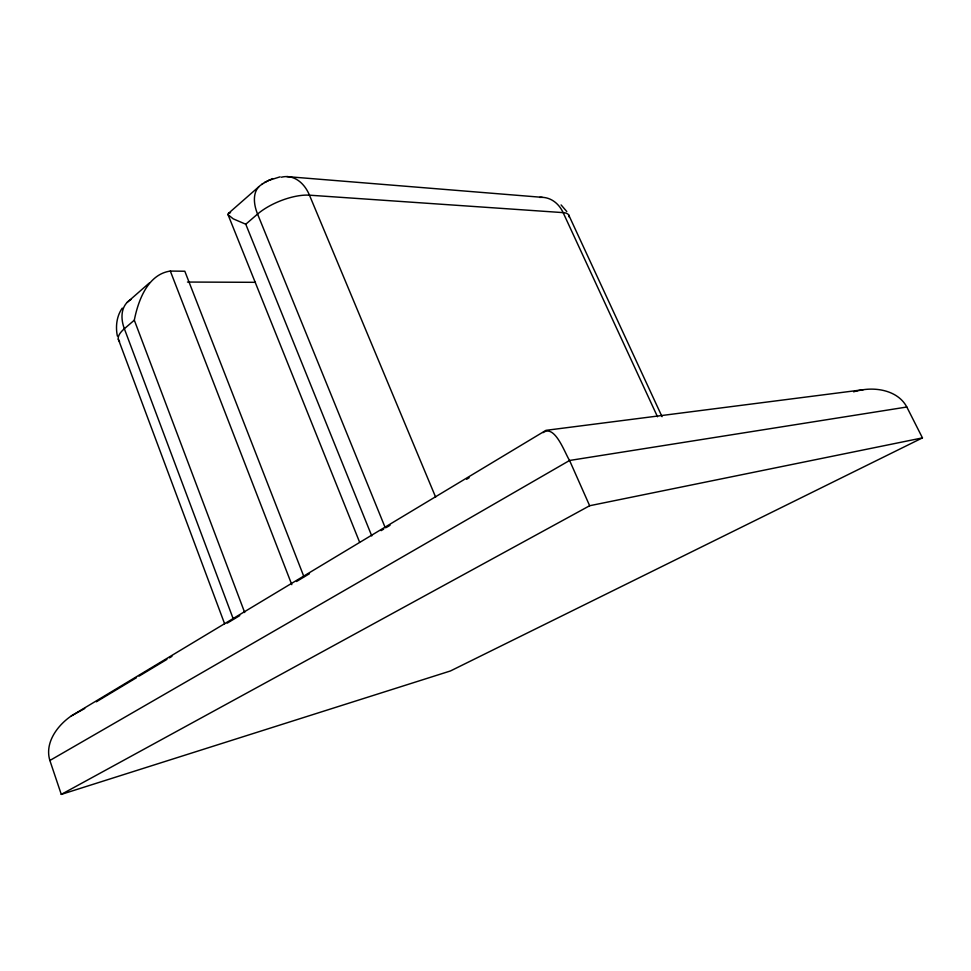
<?xml version="1.0" encoding="UTF-8"?>
<svg xmlns="http://www.w3.org/2000/svg" width="971" height="971" viewBox="0 0 971 971"><rect width="100%" height="100%" fill="white"/><g stroke="black" fill="none" stroke-linecap="round" stroke-linejoin="round"><path stroke-width="1.46" d="M244.692 612.531L134.314 320.175C138.173 300.537 147.75 274.295 170.326 271.067L184.818 271.237L303.862 576.556M543.068 432.641C554.963 423.878 564.879 453.287 569.576 460.472L589.652 505.733L922.45 437.885L906.817 407.019C898.709 391.738 879.156 387.368 863.219 389.723L545.945 430.347L71.284 715.943C57.374 725.507 44.46 742.827 49.873 760.487L61.282 794.399L450.423 670.973L922.45 437.885M122.273 308.11C116.605 316.145 115.44 326.62 117.37 336.075M258.832 186.748L228.391 213.426L227.991 214.664L233.246 218.851L245.772 224.228L371.759 535.931M149.182 283.107L127.225 302.333M134.314 320.175L124.361 328.744A35.514 12.441 -19.7 0 0 119.567 341.44M245.772 224.228L257.57 214.069A38.512 15.075 -22.1 0 1 309.47 195.183L563.131 212.625A31.594 9.916 -25.2 0 1 569.176 217.055M228.464 213.377L230.54 212.637M71.284 715.943L84.744 708.502M261.952 184.102L268.627 180.472M96.335 701.802L136.486 677.685M139.047 676.144L166.927 659.382M169.44 657.865L171.952 656.36M227.165 623.176L239.764 615.602M296.543 581.483L309.47 573.715M381.118 530.652L383.666 529.122M386.215 527.593L390.039 525.287M466.614 479.273L469.163 477.732M49.873 760.487L569.576 460.472L906.817 407.019M61.282 794.399L589.652 505.733M268.882 180.363L280.097 176.843M264.464 182.451L272.633 178.579M853.606 391.811L856.871 390.925M857.357 390.815L863.219 389.723M187.476 282.051L255.422 282.318M286.882 176.601L542.267 197.344M561.092 204.93L566.809 211.557M662.04 416.68L568.727 215.028M657.501 416.753L563.131 212.625A31.618 25.695 -85.3 0 0 539.633 197.404M435.639 497.14L309.47 195.183A38.84 27.406 -88.5 0 0 281.347 177.232M385.269 527.799L257.57 214.069A39.01 22.721 50.1 0 1 262.558 184.041M227.954 214.494L359.561 542.085M170.326 271.067L291.798 584.663M233.404 619.316L124.361 328.744A35.624 23.972 48.2 0 1 131.109 299.42M118.316 339.158L224.641 623.843"/></g></svg>
